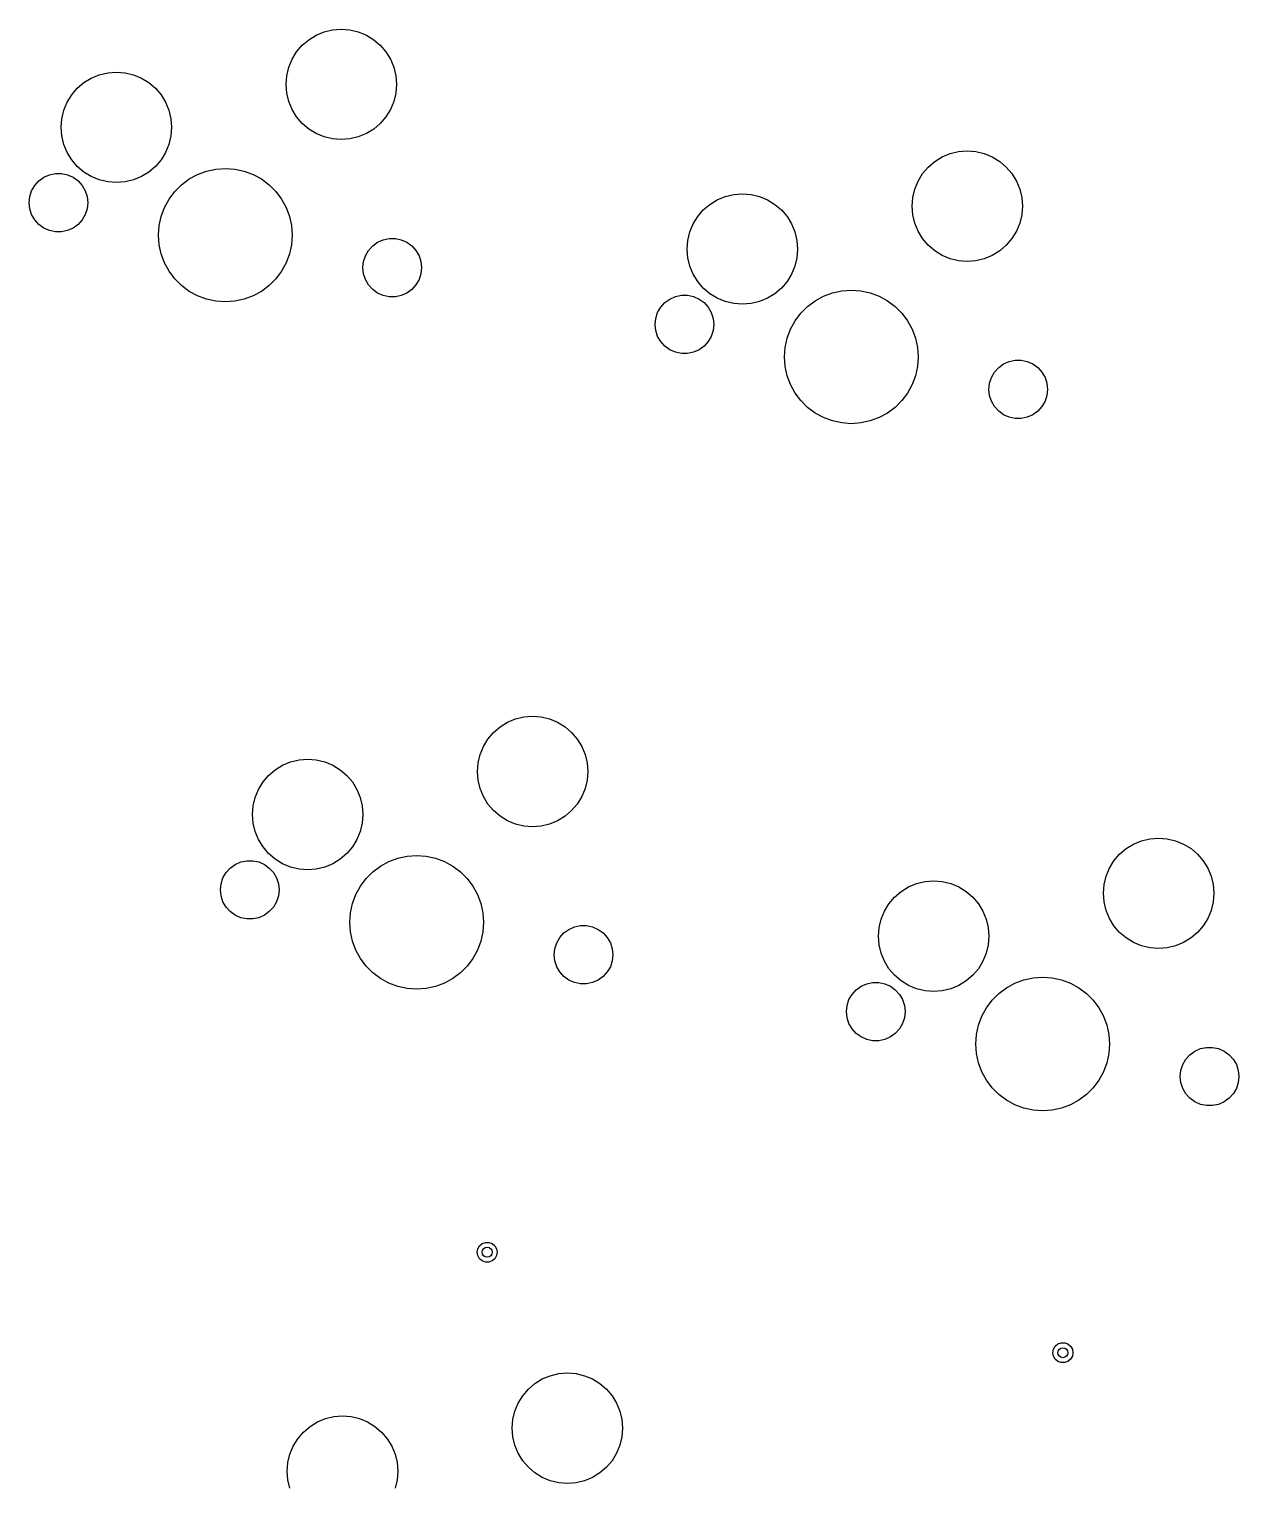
# Model space of a CAD drawing. Extents: x 101 to 518, y -308 to -134.
# Drawn here: x 149.13 to 185.27, y -231.07 to -187.58 of the extents above; entities that cross this region are included whole.
import ezdxf

# ---------------------------------------------------------------- set-up
doc = ezdxf.new("R2010")
doc.units = 0
doc.layers.add('BLACK', color=7, linetype='CONTINUOUS')

msp = doc.modelspace()

# ---------------------------------------------------------------- linework, layer by layer
at = {"layer": 'BLACK', "linetype": 'CONTINUOUS'}
for p, q in [((157.285009, -188.058817), (157.481889, -187.890665)), ((157.481889, -187.890665), (157.702651, -187.755382)), ((157.702651, -187.755382), (157.941857, -187.6563)), ((157.941857, -187.6563), (158.193618, -187.595857)), ((158.193618, -187.595857), (158.451735, -187.575543)), ((158.451735, -187.575543), (158.709852, -187.595857)), ((158.709852, -187.595857), (158.961613, -187.6563)), ((158.961613, -187.6563), (159.200819, -187.755382)), ((159.200819, -187.755382), (159.421581, -187.890665)), ((159.421581, -187.890665), (159.618461, -188.058817)), ((156.981574, -188.476459), (157.116857, -188.255697)), ((157.116857, -188.255697), (157.285009, -188.058817)), ((159.618461, -188.058817), (159.786613, -188.255697)), ((159.786613, -188.255697), (159.921896, -188.476459)), ((156.822049, -188.967426), (156.882492, -188.715665)), ((156.882492, -188.715665), (156.981574, -188.476459)), ((159.921896, -188.476459), (160.020978, -188.715665)), ((160.020978, -188.715665), (160.081421, -188.967426)), ((150.567021, -189.340513), (150.763901, -189.172361)), ((150.763901, -189.172361), (150.984663, -189.037078)), ((150.984663, -189.037078), (151.223869, -188.937996)), ((151.223869, -188.937996), (151.47563, -188.877553)), ((151.47563, -188.877553), (151.733747, -188.857239)), ((151.733747, -188.857239), (151.991864, -188.877553)), ((151.991864, -188.877553), (152.243625, -188.937996)), ((152.243625, -188.937996), (152.482831, -189.037078)), ((152.482831, -189.037078), (152.703593, -189.172361)), ((152.703593, -189.172361), (152.900473, -189.340513)), ((156.801735, -189.225543), (156.822049, -188.967426)), ((160.081421, -188.967426), (160.101735, -189.225543)), ((150.263586, -189.758155), (150.398869, -189.537393)), ((150.398869, -189.537393), (150.567021, -189.340513)), ((152.900473, -189.340513), (153.068625, -189.537393)), ((153.068625, -189.537393), (153.203908, -189.758155)), ((156.822049, -189.48366), (156.801735, -189.225543)), ((156.882492, -189.735421), (156.822049, -189.48366)), ((160.081421, -189.48366), (160.020978, -189.735421)), ((160.101735, -189.225543), (160.081421, -189.48366)), ((150.104061, -190.249122), (150.164504, -189.997361)), ((150.164504, -189.997361), (150.263586, -189.758155)), ((153.203908, -189.758155), (153.30299, -189.997361)), ((153.30299, -189.997361), (153.363433, -190.249122)), ((156.981574, -189.974627), (156.882492, -189.735421)), ((157.116857, -190.195389), (156.981574, -189.974627)), ((159.921896, -189.974627), (159.786613, -190.195389)), ((160.020978, -189.735421), (159.921896, -189.974627)), ((150.083747, -190.507239), (150.104061, -190.249122)), ((150.104061, -190.765356), (150.083747, -190.507239)), ((153.363433, -190.249122), (153.383747, -190.507239)), ((153.383747, -190.507239), (153.363433, -190.765356)), ((157.285009, -190.392269), (157.116857, -190.195389)), ((157.481889, -190.560421), (157.285009, -190.392269)), ((159.618461, -190.392269), (159.421581, -190.560421)), ((159.786613, -190.195389), (159.618461, -190.392269)), ((150.164504, -191.017117), (150.104061, -190.765356)), ((153.363433, -190.765356), (153.30299, -191.017117)), ((157.702651, -190.695704), (157.481889, -190.560421)), ((157.941857, -190.794786), (157.702651, -190.695704)), ((158.193618, -190.855229), (157.941857, -190.794786)), ((158.451735, -190.875543), (158.193618, -190.855229)), ((158.709852, -190.855229), (158.451735, -190.875543)), ((158.961613, -190.794786), (158.709852, -190.855229)), ((159.200819, -190.695704), (158.961613, -190.794786)), ((159.421581, -190.560421), (159.200819, -190.695704)), ((150.263586, -191.256323), (150.164504, -191.017117)), ((150.398869, -191.477085), (150.263586, -191.256323)), ((153.203908, -191.256323), (153.068625, -191.477085)), ((153.30299, -191.017117), (153.203908, -191.256323)), ((176.402648, -191.390294), (176.641854, -191.291212)), ((176.641854, -191.291212), (176.893615, -191.230769)), ((176.893615, -191.230769), (177.151732, -191.210455)), ((177.151732, -191.210455), (177.409849, -191.230769)), ((177.409849, -191.230769), (177.66161, -191.291212)), ((177.66161, -191.291212), (177.900816, -191.390294)), ((150.567021, -191.673965), (150.398869, -191.477085)), ((150.763901, -191.842117), (150.567021, -191.673965)), ((152.900473, -191.673965), (152.703593, -191.842117)), ((153.068625, -191.477085), (152.900473, -191.673965)), ((154.160796, -191.913839), (154.427345, -191.814421)), ((154.427345, -191.814421), (154.70533, -191.753949)), ((154.70533, -191.753949), (154.989092, -191.733654)), ((154.989092, -191.733654), (155.272854, -191.753949)), ((155.272854, -191.753949), (155.550839, -191.814421)), ((155.550839, -191.814421), (155.817388, -191.913839)), ((175.816854, -191.890609), (175.985006, -191.693729)), ((175.985006, -191.693729), (176.181886, -191.525577)), ((176.181886, -191.525577), (176.402648, -191.390294)), ((177.900816, -191.390294), (178.121578, -191.525577)), ((178.121578, -191.525577), (178.318458, -191.693729)), ((178.318458, -191.693729), (178.48661, -191.890609)), ((149.203074, -192.402349), (149.294536, -192.243932)), ((149.294536, -192.243932), (149.416937, -192.107992)), ((149.416937, -192.107992), (149.564926, -192.000472)), ((149.564926, -192.000472), (149.732036, -191.92607)), ((149.732036, -191.92607), (149.910964, -191.888037)), ((149.910964, -191.888037), (150.093888, -191.888037)), ((150.093888, -191.888037), (150.272816, -191.92607)), ((150.272816, -191.92607), (150.439926, -192.000472)), ((150.439926, -192.000472), (150.587915, -192.107992)), ((150.587915, -192.107992), (150.710316, -192.243932)), ((150.710316, -192.243932), (150.801778, -192.402349)), ((150.984663, -191.9774), (150.763901, -191.842117)), ((151.223869, -192.076482), (150.984663, -191.9774)), ((151.47563, -192.136925), (151.223869, -192.076482)), ((151.733747, -192.157239), (151.47563, -192.136925)), ((151.991864, -192.136925), (151.733747, -192.157239)), ((152.243625, -192.076482), (151.991864, -192.136925)), ((152.482831, -191.9774), (152.243625, -192.076482)), ((152.703593, -191.842117), (152.482831, -191.9774)), ((153.482203, -192.421827), (153.683365, -192.220665)), ((153.683365, -192.220665), (153.911108, -192.050179)), ((153.911108, -192.050179), (154.160796, -191.913839)), ((155.817388, -191.913839), (156.067076, -192.050179)), ((156.067076, -192.050179), (156.294819, -192.220665)), ((156.294819, -192.220665), (156.495981, -192.421827)), ((175.582489, -192.350577), (175.681571, -192.111371)), ((175.681571, -192.111371), (175.816854, -191.890609)), ((178.48661, -191.890609), (178.621893, -192.111371)), ((178.621893, -192.111371), (178.720975, -192.350577)), ((149.127426, -192.758244), (149.146547, -192.576321)), ((149.146547, -192.576321), (149.203074, -192.402349)), ((150.801778, -192.402349), (150.858305, -192.576321)), ((150.858305, -192.576321), (150.877426, -192.758244)), ((153.175377, -192.899258), (153.311717, -192.64957)), ((153.311717, -192.64957), (153.482203, -192.421827)), ((156.495981, -192.421827), (156.666467, -192.64957)), ((156.666467, -192.64957), (156.802807, -192.899258)), ((169.463898, -192.807273), (169.68466, -192.67199)), ((169.68466, -192.67199), (169.923866, -192.572908)), ((169.923866, -192.572908), (170.175627, -192.512465)), ((170.175627, -192.512465), (170.433744, -192.492151)), ((170.433744, -192.492151), (170.691861, -192.512465)), ((170.691861, -192.512465), (170.943622, -192.572908)), ((170.943622, -192.572908), (171.182828, -192.67199)), ((171.182828, -192.67199), (171.40359, -192.807273)), ((175.501732, -192.860455), (175.522046, -192.602338)), ((175.522046, -192.602338), (175.582489, -192.350577)), ((178.720975, -192.350577), (178.781418, -192.602338)), ((178.781418, -192.602338), (178.801732, -192.860455)), ((149.146547, -192.940167), (149.127426, -192.758244)), ((149.203074, -193.114139), (149.146547, -192.940167)), ((149.294536, -193.272556), (149.203074, -193.114139)), ((150.801778, -193.114139), (150.710316, -193.272556)), ((150.858305, -192.940167), (150.801778, -193.114139)), ((150.877426, -192.758244), (150.858305, -192.940167)), ((153.075959, -193.165807), (153.175377, -192.899258)), ((156.802807, -192.899258), (156.902225, -193.165807)), ((169.098866, -193.172305), (169.267018, -192.975425)), ((169.267018, -192.975425), (169.463898, -192.807273)), ((171.40359, -192.807273), (171.60047, -192.975425)), ((171.60047, -192.975425), (171.768622, -193.172305)), ((175.522046, -193.118572), (175.501732, -192.860455)), ((175.582489, -193.370333), (175.522046, -193.118572)), ((178.781418, -193.118572), (178.720975, -193.370333)), ((178.801732, -192.860455), (178.781418, -193.118572)), ((149.416937, -193.408496), (149.294536, -193.272556)), ((149.564926, -193.516016), (149.416937, -193.408496)), ((149.732036, -193.590418), (149.564926, -193.516016)), ((150.439926, -193.516016), (150.272816, -193.590418)), ((150.587915, -193.408496), (150.439926, -193.516016)), ((150.710316, -193.272556), (150.587915, -193.408496)), ((152.995192, -193.727554), (153.015487, -193.443792)), ((153.015487, -193.443792), (153.075959, -193.165807)), ((156.902225, -193.165807), (156.962697, -193.443792)), ((156.962697, -193.443792), (156.982992, -193.727554)), ((168.864501, -193.632273), (168.963583, -193.393067)), ((168.963583, -193.393067), (169.098866, -193.172305)), ((171.768622, -193.172305), (171.903905, -193.393067)), ((171.903905, -193.393067), (172.002987, -193.632273)), ((175.681571, -193.609539), (175.582489, -193.370333)), ((178.720975, -193.370333), (178.621893, -193.609539)), ((149.910964, -193.628451), (149.732036, -193.590418)), ((150.093888, -193.628451), (149.910964, -193.628451)), ((150.272816, -193.590418), (150.093888, -193.628451)), ((153.015487, -194.011316), (152.995192, -193.727554)), ((156.982992, -193.727554), (156.962697, -194.011316)), ((159.390269, -194.046612), (159.538258, -193.939092)), ((159.538258, -193.939092), (159.705368, -193.86469)), ((159.705368, -193.86469), (159.884296, -193.826657)), ((159.884296, -193.826657), (160.06722, -193.826657)), ((160.06722, -193.826657), (160.246148, -193.86469)), ((160.246148, -193.86469), (160.413258, -193.939092)), ((160.413258, -193.939092), (160.561247, -194.046612)), ((168.783744, -194.142151), (168.804058, -193.884034)), ((168.804058, -193.884034), (168.864501, -193.632273)), ((172.002987, -193.632273), (172.06343, -193.884034)), ((172.06343, -193.884034), (172.083744, -194.142151)), ((175.816854, -193.830301), (175.681571, -193.609539)), ((175.985006, -194.027181), (175.816854, -193.830301)), ((178.48661, -193.830301), (178.318458, -194.027181)), ((178.621893, -193.609539), (178.48661, -193.830301)), ((153.075959, -194.289301), (153.015487, -194.011316)), ((153.175377, -194.55585), (153.075959, -194.289301)), ((156.902225, -194.289301), (156.802807, -194.55585)), ((156.962697, -194.011316), (156.902225, -194.289301)), ((159.119879, -194.514941), (159.176406, -194.340969)), ((159.176406, -194.340969), (159.267868, -194.182552)), ((159.267868, -194.182552), (159.390269, -194.046612)), ((160.561247, -194.046612), (160.683648, -194.182552)), ((160.683648, -194.182552), (160.77511, -194.340969)), ((160.77511, -194.340969), (160.831637, -194.514941)), ((168.804058, -194.400268), (168.783744, -194.142151)), ((168.864501, -194.652029), (168.804058, -194.400268)), ((172.06343, -194.400268), (172.002987, -194.652029)), ((172.083744, -194.142151), (172.06343, -194.400268)), ((176.181886, -194.195333), (175.985006, -194.027181)), ((176.402648, -194.330616), (176.181886, -194.195333)), ((176.641854, -194.429698), (176.402648, -194.330616)), ((176.893615, -194.490141), (176.641854, -194.429698)), ((177.66161, -194.429698), (177.409849, -194.490141)), ((177.900816, -194.330616), (177.66161, -194.429698)), ((178.121578, -194.195333), (177.900816, -194.330616)), ((178.318458, -194.027181), (178.121578, -194.195333)), ((153.311717, -194.805538), (153.175377, -194.55585)), ((153.482203, -195.033281), (153.311717, -194.805538)), ((156.666467, -194.805538), (156.495981, -195.033281)), ((156.802807, -194.55585), (156.666467, -194.805538)), ((159.100758, -194.696864), (159.119879, -194.514941)), ((159.119879, -194.878787), (159.100758, -194.696864)), ((160.831637, -194.514941), (160.850758, -194.696864)), ((160.850758, -194.696864), (160.831637, -194.878787)), ((168.963583, -194.891235), (168.864501, -194.652029)), ((172.002987, -194.652029), (171.903905, -194.891235)), ((177.151732, -194.510455), (176.893615, -194.490141)), ((177.409849, -194.490141), (177.151732, -194.510455)), ((153.683365, -195.234443), (153.482203, -195.033281)), ((153.911108, -195.404929), (153.683365, -195.234443)), ((156.294819, -195.234443), (156.067076, -195.404929)), ((156.495981, -195.033281), (156.294819, -195.234443)), ((159.176406, -195.052759), (159.119879, -194.878787)), ((159.267868, -195.211176), (159.176406, -195.052759)), ((159.390269, -195.347116), (159.267868, -195.211176)), ((160.683648, -195.211176), (160.561247, -195.347116)), ((160.77511, -195.052759), (160.683648, -195.211176)), ((160.831637, -194.878787), (160.77511, -195.052759)), ((169.098866, -195.111997), (168.963583, -194.891235)), ((169.267018, -195.308877), (169.098866, -195.111997)), ((171.768622, -195.111997), (171.60047, -195.308877)), ((171.903905, -194.891235), (171.768622, -195.111997)), ((154.160796, -195.541269), (153.911108, -195.404929)), ((154.427345, -195.640687), (154.160796, -195.541269)), ((154.70533, -195.701159), (154.427345, -195.640687)), ((154.989092, -195.721454), (154.70533, -195.701159)), ((155.272854, -195.701159), (154.989092, -195.721454)), ((155.550839, -195.640687), (155.272854, -195.701159)), ((155.817388, -195.541269), (155.550839, -195.640687)), ((156.067076, -195.404929), (155.817388, -195.541269)), ((159.538258, -195.454636), (159.390269, -195.347116)), ((159.705368, -195.529038), (159.538258, -195.454636)), ((159.884296, -195.567071), (159.705368, -195.529038)), ((160.06722, -195.567071), (159.884296, -195.567071)), ((160.246148, -195.529038), (160.06722, -195.567071)), ((160.413258, -195.454636), (160.246148, -195.529038)), ((160.561247, -195.347116), (160.413258, -195.454636)), ((168.116934, -195.742904), (168.264923, -195.635384)), ((168.264923, -195.635384), (168.432033, -195.560982)), ((168.432033, -195.560982), (168.610961, -195.522949)), ((168.610961, -195.522949), (168.793885, -195.522949)), ((168.793885, -195.522949), (168.972813, -195.560982)), ((168.972813, -195.560982), (169.139923, -195.635384)), ((169.139923, -195.635384), (169.287912, -195.742904)), ((169.463898, -195.477029), (169.267018, -195.308877)), ((169.68466, -195.612312), (169.463898, -195.477029)), ((169.923866, -195.711394), (169.68466, -195.612312)), ((170.175627, -195.771837), (169.923866, -195.711394)), ((170.943622, -195.711394), (170.691861, -195.771837)), ((171.182828, -195.612312), (170.943622, -195.711394)), ((171.40359, -195.477029), (171.182828, -195.612312)), ((171.60047, -195.308877), (171.40359, -195.477029)), ((172.383362, -195.855577), (172.611105, -195.685091)), ((172.611105, -195.685091), (172.860793, -195.548751)), ((172.860793, -195.548751), (173.127342, -195.449333)), ((173.127342, -195.449333), (173.405327, -195.388861)), ((173.405327, -195.388861), (173.689089, -195.368566)), ((173.689089, -195.368566), (173.972851, -195.388861)), ((173.972851, -195.388861), (174.250836, -195.449333)), ((174.250836, -195.449333), (174.517385, -195.548751)), ((174.517385, -195.548751), (174.767073, -195.685091)), ((174.767073, -195.685091), (174.994816, -195.855577)), ((167.846544, -196.211233), (167.903071, -196.037261)), ((167.903071, -196.037261), (167.994533, -195.878844)), ((167.994533, -195.878844), (168.116934, -195.742904)), ((169.287912, -195.742904), (169.410313, -195.878844)), ((169.410313, -195.878844), (169.501775, -196.037261)), ((169.501775, -196.037261), (169.558302, -196.211233)), ((170.433744, -195.792151), (170.175627, -195.771837)), ((170.691861, -195.771837), (170.433744, -195.792151)), ((172.011714, -196.284482), (172.1822, -196.056739)), ((172.1822, -196.056739), (172.383362, -195.855577)), ((174.994816, -195.855577), (175.195978, -196.056739)), ((175.195978, -196.056739), (175.366464, -196.284482)), ((167.827423, -196.393156), (167.846544, -196.211233)), ((167.846544, -196.575079), (167.827423, -196.393156)), ((167.903071, -196.749051), (167.846544, -196.575079)), ((169.558302, -196.575079), (169.501775, -196.749051)), ((169.558302, -196.211233), (169.577423, -196.393156)), ((169.577423, -196.393156), (169.558302, -196.575079)), ((171.775956, -196.800719), (171.875374, -196.53417)), ((171.875374, -196.53417), (172.011714, -196.284482)), ((175.366464, -196.284482), (175.502804, -196.53417)), ((175.502804, -196.53417), (175.602222, -196.800719)), ((167.994533, -196.907468), (167.903071, -196.749051)), ((168.116934, -197.043408), (167.994533, -196.907468)), ((169.410313, -196.907468), (169.287912, -197.043408)), ((169.501775, -196.749051), (169.410313, -196.907468)), ((171.715484, -197.078704), (171.775956, -196.800719)), ((175.602222, -196.800719), (175.662694, -197.078704)), ((168.264923, -197.150928), (168.116934, -197.043408)), ((168.432033, -197.22533), (168.264923, -197.150928)), ((168.610961, -197.263363), (168.432033, -197.22533)), ((168.793885, -197.263363), (168.610961, -197.263363)), ((168.972813, -197.22533), (168.793885, -197.263363)), ((169.139923, -197.150928), (168.972813, -197.22533)), ((169.287912, -197.043408), (169.139923, -197.150928)), ((171.695189, -197.362466), (171.715484, -197.078704)), ((171.715484, -197.646228), (171.695189, -197.362466)), ((175.662694, -197.078704), (175.682989, -197.362466)), ((175.682989, -197.362466), (175.662694, -197.646228)), ((178.405365, -197.499602), (178.584293, -197.461569)), ((178.584293, -197.461569), (178.767217, -197.461569)), ((178.767217, -197.461569), (178.946145, -197.499602)), ((171.775956, -197.924213), (171.715484, -197.646228)), ((175.662694, -197.646228), (175.602222, -197.924213)), ((177.876403, -197.975881), (177.967865, -197.817464)), ((177.967865, -197.817464), (178.090266, -197.681524)), ((178.090266, -197.681524), (178.238255, -197.574004)), ((178.238255, -197.574004), (178.405365, -197.499602)), ((178.946145, -197.499602), (179.113255, -197.574004)), ((179.113255, -197.574004), (179.261244, -197.681524)), ((179.261244, -197.681524), (179.383645, -197.817464)), ((179.383645, -197.817464), (179.475107, -197.975881)), ((171.875374, -198.190762), (171.775956, -197.924213)), ((172.011714, -198.44045), (171.875374, -198.190762)), ((175.502804, -198.190762), (175.366464, -198.44045)), ((175.602222, -197.924213), (175.502804, -198.190762)), ((177.800755, -198.331776), (177.819876, -198.149853)), ((177.819876, -198.513699), (177.800755, -198.331776)), ((177.819876, -198.149853), (177.876403, -197.975881)), ((179.475107, -197.975881), (179.531634, -198.149853)), ((179.531634, -198.149853), (179.550755, -198.331776)), ((179.550755, -198.331776), (179.531634, -198.513699)), ((172.1822, -198.668193), (172.011714, -198.44045)), ((172.383362, -198.869355), (172.1822, -198.668193)), ((175.195978, -198.668193), (174.994816, -198.869355)), ((175.366464, -198.44045), (175.195978, -198.668193)), ((177.876403, -198.687671), (177.819876, -198.513699)), ((177.967865, -198.846088), (177.876403, -198.687671)), ((179.475107, -198.687671), (179.383645, -198.846088)), ((179.531634, -198.513699), (179.475107, -198.687671)), ((172.611105, -199.039841), (172.383362, -198.869355)), ((172.860793, -199.176181), (172.611105, -199.039841)), ((173.127342, -199.275599), (172.860793, -199.176181)), ((174.517385, -199.176181), (174.250836, -199.275599)), ((174.767073, -199.039841), (174.517385, -199.176181)), ((174.994816, -198.869355), (174.767073, -199.039841)), ((178.090266, -198.982028), (177.967865, -198.846088)), ((178.238255, -199.089548), (178.090266, -198.982028)), ((178.405365, -199.16395), (178.238255, -199.089548)), ((178.584293, -199.201983), (178.405365, -199.16395)), ((178.767217, -199.201983), (178.584293, -199.201983)), ((178.946145, -199.16395), (178.767217, -199.201983)), ((179.113255, -199.089548), (178.946145, -199.16395)), ((179.261244, -198.982028), (179.113255, -199.089548)), ((179.383645, -198.846088), (179.261244, -198.982028)), ((173.405327, -199.336071), (173.127342, -199.275599)), ((173.689089, -199.356366), (173.405327, -199.336071)), ((173.972851, -199.336071), (173.689089, -199.356366)), ((174.250836, -199.275599), (173.972851, -199.336071)), ((163.196976, -208.408119), (163.417738, -208.272836)), ((163.417738, -208.272836), (163.656944, -208.173754)), ((163.656944, -208.173754), (163.908705, -208.113311)), ((163.908705, -208.113311), (164.166822, -208.092997)), ((164.166822, -208.092997), (164.424939, -208.113311)), ((164.424939, -208.113311), (164.6767, -208.173754)), ((164.6767, -208.173754), (164.915906, -208.272836)), ((164.915906, -208.272836), (165.136668, -208.408119)), ((162.696661, -208.993913), (162.831944, -208.773151)), ((162.831944, -208.773151), (163.000096, -208.576271)), ((163.000096, -208.576271), (163.196976, -208.408119)), ((165.136668, -208.408119), (165.333548, -208.576271)), ((165.333548, -208.576271), (165.5017, -208.773151)), ((165.5017, -208.773151), (165.636983, -208.993913)), ((162.597579, -209.233119), (162.696661, -208.993913)), ((165.636983, -208.993913), (165.736065, -209.233119)), ((156.478988, -209.689815), (156.69975, -209.554532)), ((156.69975, -209.554532), (156.938956, -209.45545)), ((156.938956, -209.45545), (157.190717, -209.395007)), ((157.190717, -209.395007), (157.448834, -209.374693)), ((157.448834, -209.374693), (157.706951, -209.395007)), ((157.706951, -209.395007), (157.958712, -209.45545)), ((157.958712, -209.45545), (158.197918, -209.554532)), ((158.197918, -209.554532), (158.41868, -209.689815)), ((162.516822, -209.742997), (162.537136, -209.48488)), ((162.537136, -209.48488), (162.597579, -209.233119)), ((165.736065, -209.233119), (165.796508, -209.48488)), ((165.796508, -209.48488), (165.816822, -209.742997)), ((155.978673, -210.275609), (156.113956, -210.054847)), ((156.113956, -210.054847), (156.282108, -209.857967)), ((156.282108, -209.857967), (156.478988, -209.689815)), ((158.41868, -209.689815), (158.61556, -209.857967)), ((158.61556, -209.857967), (158.783712, -210.054847)), ((158.783712, -210.054847), (158.918995, -210.275609)), ((162.537136, -210.001114), (162.516822, -209.742997)), ((162.597579, -210.252875), (162.537136, -210.001114)), ((165.796508, -210.001114), (165.736065, -210.252875)), ((165.816822, -209.742997), (165.796508, -210.001114)), ((155.819148, -210.766576), (155.879591, -210.514815)), ((155.879591, -210.514815), (155.978673, -210.275609)), ((158.918995, -210.275609), (159.018077, -210.514815)), ((159.018077, -210.514815), (159.07852, -210.766576)), ((162.696661, -210.492081), (162.597579, -210.252875)), ((162.831944, -210.712843), (162.696661, -210.492081)), ((165.636983, -210.492081), (165.5017, -210.712843)), ((165.736065, -210.252875), (165.636983, -210.492081)), ((155.798834, -211.024693), (155.819148, -210.766576)), ((159.07852, -210.766576), (159.098834, -211.024693)), ((163.000096, -210.909723), (162.831944, -210.712843)), ((163.196976, -211.077875), (163.000096, -210.909723)), ((165.333548, -210.909723), (165.136668, -211.077875)), ((165.5017, -210.712843), (165.333548, -210.909723)), ((155.819148, -211.28281), (155.798834, -211.024693)), ((155.879591, -211.534571), (155.819148, -211.28281)), ((159.07852, -211.28281), (159.018077, -211.534571)), ((159.098834, -211.024693), (159.07852, -211.28281)), ((163.417738, -211.213158), (163.196976, -211.077875)), ((163.656944, -211.31224), (163.417738, -211.213158)), ((163.908705, -211.372683), (163.656944, -211.31224)), ((164.166822, -211.392997), (163.908705, -211.372683)), ((164.424939, -211.372683), (164.166822, -211.392997)), ((164.6767, -211.31224), (164.424939, -211.372683)), ((164.915906, -211.213158), (164.6767, -211.31224)), ((165.136668, -211.077875), (164.915906, -211.213158)), ((155.978673, -211.773777), (155.879591, -211.534571)), ((156.113956, -211.994539), (155.978673, -211.773777)), ((158.918995, -211.773777), (158.783712, -211.994539)), ((159.018077, -211.534571), (158.918995, -211.773777)), ((182.117736, -211.907747), (182.356942, -211.808665)), ((182.356942, -211.808665), (182.608703, -211.748222)), ((182.608703, -211.748222), (182.86682, -211.727908)), ((182.86682, -211.727908), (183.124937, -211.748222)), ((183.124937, -211.748222), (183.376698, -211.808665)), ((183.376698, -211.808665), (183.615904, -211.907747)), ((156.282108, -212.191419), (156.113956, -211.994539)), ((156.478988, -212.359571), (156.282108, -212.191419)), ((158.61556, -212.191419), (158.41868, -212.359571)), ((158.783712, -211.994539), (158.61556, -212.191419)), ((160.420417, -212.271403), (160.704179, -212.251108)), ((160.704179, -212.251108), (160.987941, -212.271403)), ((181.531942, -212.408062), (181.700094, -212.211182)), ((181.700094, -212.211182), (181.896974, -212.04303)), ((181.896974, -212.04303), (182.117736, -211.907747)), ((183.615904, -211.907747), (183.836666, -212.04303)), ((183.836666, -212.04303), (184.033546, -212.211182)), ((184.033546, -212.211182), (184.201698, -212.408062)), ((155.009623, -212.761386), (155.132024, -212.625446)), ((155.132024, -212.625446), (155.280013, -212.517926)), ((155.280013, -212.517926), (155.447123, -212.443524)), ((155.447123, -212.443524), (155.626051, -212.405491)), ((155.626051, -212.405491), (155.808975, -212.405491)), ((155.808975, -212.405491), (155.987903, -212.443524)), ((155.987903, -212.443524), (156.155013, -212.517926)), ((156.155013, -212.517926), (156.303002, -212.625446)), ((156.303002, -212.625446), (156.425403, -212.761386)), ((156.69975, -212.494854), (156.478988, -212.359571)), ((156.938956, -212.593936), (156.69975, -212.494854)), ((157.190717, -212.654379), (156.938956, -212.593936)), ((157.448834, -212.674693), (157.190717, -212.654379)), ((157.706951, -212.654379), (157.448834, -212.674693)), ((157.958712, -212.593936), (157.706951, -212.654379)), ((158.197918, -212.494854), (157.958712, -212.593936)), ((158.41868, -212.359571), (158.197918, -212.494854)), ((159.398452, -212.738119), (159.626195, -212.567633)), ((159.626195, -212.567633), (159.875883, -212.431293)), ((159.875883, -212.431293), (160.142432, -212.331875)), ((160.142432, -212.331875), (160.420417, -212.271403)), ((160.987941, -212.271403), (161.265926, -212.331875)), ((161.265926, -212.331875), (161.532475, -212.431293)), ((161.532475, -212.431293), (161.782163, -212.567633)), ((161.782163, -212.567633), (162.009906, -212.738119)), ((181.297577, -212.86803), (181.396659, -212.628824)), ((181.396659, -212.628824), (181.531942, -212.408062)), ((184.201698, -212.408062), (184.336981, -212.628824)), ((184.336981, -212.628824), (184.436063, -212.86803)), ((154.842513, -213.275698), (154.861634, -213.093775)), ((154.861634, -213.093775), (154.918161, -212.919803)), ((154.918161, -212.919803), (155.009623, -212.761386)), ((156.425403, -212.761386), (156.516865, -212.919803)), ((156.516865, -212.919803), (156.573392, -213.093775)), ((156.573392, -213.093775), (156.592513, -213.275698)), ((159.026804, -213.167024), (159.19729, -212.939281)), ((159.19729, -212.939281), (159.398452, -212.738119)), ((162.009906, -212.738119), (162.211068, -212.939281)), ((162.211068, -212.939281), (162.381554, -213.167024)), ((175.399748, -213.189443), (175.638954, -213.090361)), ((175.638954, -213.090361), (175.890715, -213.029918)), ((175.890715, -213.029918), (176.148832, -213.009604)), ((176.148832, -213.009604), (176.406949, -213.029918)), ((176.406949, -213.029918), (176.65871, -213.090361)), ((176.65871, -213.090361), (176.897916, -213.189443)), ((181.21682, -213.377908), (181.237134, -213.119791)), ((181.237134, -213.119791), (181.297577, -212.86803)), ((184.436063, -212.86803), (184.496506, -213.119791)), ((184.496506, -213.119791), (184.51682, -213.377908)), ((154.861634, -213.457621), (154.842513, -213.275698)), ((154.918161, -213.631593), (154.861634, -213.457621)), ((156.573392, -213.457621), (156.516865, -213.631593)), ((156.592513, -213.275698), (156.573392, -213.457621)), ((158.791046, -213.683261), (158.890464, -213.416712)), ((158.890464, -213.416712), (159.026804, -213.167024)), ((162.381554, -213.167024), (162.517894, -213.416712)), ((162.517894, -213.416712), (162.617312, -213.683261)), ((174.813954, -213.689758), (174.982106, -213.492878)), ((174.982106, -213.492878), (175.178986, -213.324726)), ((175.178986, -213.324726), (175.399748, -213.189443)), ((176.897916, -213.189443), (177.118678, -213.324726)), ((177.118678, -213.324726), (177.315558, -213.492878)), ((177.315558, -213.492878), (177.48371, -213.689758)), ((181.237134, -213.636025), (181.21682, -213.377908)), ((184.51682, -213.377908), (184.496506, -213.636025)), ((155.009623, -213.79001), (154.918161, -213.631593)), ((155.132024, -213.92595), (155.009623, -213.79001)), ((155.280013, -214.03347), (155.132024, -213.92595)), ((156.303002, -213.92595), (156.155013, -214.03347)), ((156.425403, -213.79001), (156.303002, -213.92595)), ((156.516865, -213.631593), (156.425403, -213.79001)), ((158.710279, -214.245008), (158.730574, -213.961246)), ((158.730574, -213.961246), (158.791046, -213.683261)), ((162.617312, -213.683261), (162.677784, -213.961246)), ((162.677784, -213.961246), (162.698079, -214.245008)), ((174.579589, -214.149726), (174.678671, -213.91052)), ((174.678671, -213.91052), (174.813954, -213.689758)), ((177.48371, -213.689758), (177.618993, -213.91052)), ((177.618993, -213.91052), (177.718075, -214.149726)), ((181.297577, -213.887786), (181.237134, -213.636025)), ((181.396659, -214.126992), (181.297577, -213.887786)), ((184.436063, -213.887786), (184.336981, -214.126992)), ((184.496506, -213.636025), (184.436063, -213.887786)), ((155.447123, -214.107872), (155.280013, -214.03347)), ((155.626051, -214.145905), (155.447123, -214.107872)), ((155.808975, -214.145905), (155.626051, -214.145905)), ((155.987903, -214.107872), (155.808975, -214.145905)), ((156.155013, -214.03347), (155.987903, -214.107872)), ((158.730574, -214.52877), (158.710279, -214.245008)), ((162.698079, -214.245008), (162.677784, -214.52877)), ((165.253345, -214.456546), (165.420455, -214.382144)), ((165.420455, -214.382144), (165.599383, -214.344111)), ((165.599383, -214.344111), (165.782307, -214.344111)), ((165.782307, -214.344111), (165.961235, -214.382144)), ((165.961235, -214.382144), (166.128345, -214.456546)), ((174.498832, -214.659604), (174.519146, -214.401487)), ((174.519146, -214.401487), (174.579589, -214.149726)), ((177.718075, -214.149726), (177.778518, -214.401487)), ((177.778518, -214.401487), (177.798832, -214.659604)), ((181.531942, -214.347754), (181.396659, -214.126992)), ((181.700094, -214.544634), (181.531942, -214.347754)), ((184.201698, -214.347754), (184.033546, -214.544634)), ((184.336981, -214.126992), (184.201698, -214.347754)), ((158.791046, -214.806755), (158.730574, -214.52877)), ((158.890464, -215.073304), (158.791046, -214.806755)), ((162.617312, -214.806755), (162.517894, -215.073304)), ((162.677784, -214.52877), (162.617312, -214.806755)), ((164.834966, -215.032395), (164.891493, -214.858423)), ((164.891493, -214.858423), (164.982955, -214.700006)), ((164.982955, -214.700006), (165.105356, -214.564066)), ((165.105356, -214.564066), (165.253345, -214.456546)), ((166.128345, -214.456546), (166.276334, -214.564066)), ((166.276334, -214.564066), (166.398735, -214.700006)), ((166.398735, -214.700006), (166.490197, -214.858423)), ((166.490197, -214.858423), (166.546724, -215.032395)), ((174.519146, -214.917721), (174.498832, -214.659604)), ((177.798832, -214.659604), (177.778518, -214.917721)), ((181.896974, -214.712786), (181.700094, -214.544634)), ((182.117736, -214.848069), (181.896974, -214.712786)), ((182.356942, -214.947151), (182.117736, -214.848069)), ((183.615904, -214.848069), (183.376698, -214.947151)), ((183.836666, -214.712786), (183.615904, -214.848069)), ((184.033546, -214.544634), (183.836666, -214.712786)), ((159.026804, -215.322992), (158.890464, -215.073304)), ((162.517894, -215.073304), (162.381554, -215.322992)), ((164.815845, -215.214318), (164.834966, -215.032395)), ((164.834966, -215.396241), (164.815845, -215.214318)), ((166.546724, -215.032395), (166.565845, -215.214318)), ((166.565845, -215.214318), (166.546724, -215.396241)), ((174.579589, -215.169482), (174.519146, -214.917721)), ((174.678671, -215.408688), (174.579589, -215.169482)), ((177.718075, -215.169482), (177.618993, -215.408688)), ((177.778518, -214.917721), (177.718075, -215.169482)), ((182.608703, -215.007594), (182.356942, -214.947151)), ((182.86682, -215.027908), (182.608703, -215.007594)), ((183.124937, -215.007594), (182.86682, -215.027908)), ((183.376698, -214.947151), (183.124937, -215.007594)), ((159.19729, -215.550735), (159.026804, -215.322992)), ((159.398452, -215.751897), (159.19729, -215.550735)), ((162.211068, -215.550735), (162.009906, -215.751897)), ((162.381554, -215.322992), (162.211068, -215.550735)), ((164.891493, -215.570213), (164.834966, -215.396241)), ((164.982955, -215.72863), (164.891493, -215.570213)), ((165.105356, -215.86457), (164.982955, -215.72863)), ((166.398735, -215.72863), (166.276334, -215.86457)), ((166.490197, -215.570213), (166.398735, -215.72863)), ((166.546724, -215.396241), (166.490197, -215.570213)), ((174.813954, -215.62945), (174.678671, -215.408688)), ((174.982106, -215.82633), (174.813954, -215.62945)), ((177.48371, -215.62945), (177.315558, -215.82633)), ((177.618993, -215.408688), (177.48371, -215.62945)), ((159.626195, -215.922383), (159.398452, -215.751897)), ((159.875883, -216.058723), (159.626195, -215.922383)), ((160.142432, -216.158141), (159.875883, -216.058723)), ((160.420417, -216.218613), (160.142432, -216.158141)), ((161.265926, -216.158141), (160.987941, -216.218613)), ((161.532475, -216.058723), (161.265926, -216.158141)), ((161.782163, -215.922383), (161.532475, -216.058723)), ((162.009906, -215.751897), (161.782163, -215.922383)), ((165.253345, -215.97209), (165.105356, -215.86457)), ((165.420455, -216.046492), (165.253345, -215.97209)), ((165.599383, -216.084525), (165.420455, -216.046492)), ((165.782307, -216.084525), (165.599383, -216.084525)), ((165.961235, -216.046492), (165.782307, -216.084525)), ((166.128345, -215.97209), (165.961235, -216.046492)), ((166.276334, -215.86457), (166.128345, -215.97209)), ((173.832022, -216.260357), (173.980011, -216.152837)), ((173.980011, -216.152837), (174.147121, -216.078435)), ((174.147121, -216.078435), (174.326049, -216.040402)), ((174.326049, -216.040402), (174.508973, -216.040402)), ((174.508973, -216.040402), (174.687901, -216.078435)), ((174.687901, -216.078435), (174.855011, -216.152837)), ((174.855011, -216.152837), (175.003, -216.260357)), ((175.178986, -215.994482), (174.982106, -215.82633)), ((175.399748, -216.129765), (175.178986, -215.994482)), ((175.638954, -216.228847), (175.399748, -216.129765)), ((176.897916, -216.129765), (176.65871, -216.228847)), ((177.118678, -215.994482), (176.897916, -216.129765)), ((177.315558, -215.82633), (177.118678, -215.994482)), ((178.326193, -216.202544), (178.575881, -216.066204)), ((178.575881, -216.066204), (178.84243, -215.966786)), ((178.84243, -215.966786), (179.120415, -215.906314)), ((179.120415, -215.906314), (179.404177, -215.886019)), ((179.404177, -215.886019), (179.687939, -215.906314)), ((179.687939, -215.906314), (179.965924, -215.966786)), ((179.965924, -215.966786), (180.232473, -216.066204)), ((180.232473, -216.066204), (180.482161, -216.202544)), ((160.704179, -216.238908), (160.420417, -216.218613)), ((160.987941, -216.218613), (160.704179, -216.238908)), ((173.561632, -216.728686), (173.618159, -216.554714)), ((173.618159, -216.554714), (173.709621, -216.396297)), ((173.709621, -216.396297), (173.832022, -216.260357)), ((175.003, -216.260357), (175.125401, -216.396297)), ((175.125401, -216.396297), (175.216863, -216.554714)), ((175.216863, -216.554714), (175.27339, -216.728686)), ((175.890715, -216.28929), (175.638954, -216.228847)), ((176.148832, -216.309604), (175.890715, -216.28929)), ((176.406949, -216.28929), (176.148832, -216.309604)), ((176.65871, -216.228847), (176.406949, -216.28929)), ((177.726802, -216.801935), (177.897288, -216.574192)), ((177.897288, -216.574192), (178.09845, -216.37303)), ((178.09845, -216.37303), (178.326193, -216.202544)), ((180.482161, -216.202544), (180.709904, -216.37303)), ((180.709904, -216.37303), (180.911066, -216.574192)), ((180.911066, -216.574192), (181.081552, -216.801935)), ((173.542511, -216.910609), (173.561632, -216.728686)), ((173.561632, -217.092532), (173.542511, -216.910609)), ((175.27339, -216.728686), (175.292511, -216.910609)), ((175.292511, -216.910609), (175.27339, -217.092532)), ((177.590462, -217.051623), (177.726802, -216.801935)), ((181.081552, -216.801935), (181.217892, -217.051623)), ((173.618159, -217.266504), (173.561632, -217.092532)), ((173.709621, -217.424921), (173.618159, -217.266504)), ((173.832022, -217.560861), (173.709621, -217.424921)), ((175.125401, -217.424921), (175.003, -217.560861)), ((175.216863, -217.266504), (175.125401, -217.424921)), ((175.27339, -217.092532), (175.216863, -217.266504)), ((177.430572, -217.596157), (177.491044, -217.318172)), ((177.491044, -217.318172), (177.590462, -217.051623)), ((181.217892, -217.051623), (181.31731, -217.318172)), ((181.31731, -217.318172), (181.377782, -217.596157)), ((173.980011, -217.668381), (173.832022, -217.560861)), ((174.147121, -217.742783), (173.980011, -217.668381)), ((174.326049, -217.780816), (174.147121, -217.742783)), ((174.508973, -217.780816), (174.326049, -217.780816)), ((174.687901, -217.742783), (174.508973, -217.780816)), ((174.855011, -217.668381), (174.687901, -217.742783)), ((175.003, -217.560861), (174.855011, -217.668381)), ((177.410277, -217.879919), (177.430572, -217.596157)), ((177.430572, -218.163681), (177.410277, -217.879919)), ((181.377782, -217.596157), (181.398077, -217.879919)), ((181.398077, -217.879919), (181.377782, -218.163681)), ((177.491044, -218.441666), (177.430572, -218.163681)), ((181.377782, -218.163681), (181.31731, -218.441666)), ((183.591491, -218.493334), (183.682953, -218.334917)), ((183.682953, -218.334917), (183.805354, -218.198977)), ((183.805354, -218.198977), (183.953343, -218.091457)), ((183.953343, -218.091457), (184.120453, -218.017055)), ((184.120453, -218.017055), (184.299381, -217.979022)), ((184.299381, -217.979022), (184.482305, -217.979022)), ((184.482305, -217.979022), (184.661233, -218.017055)), ((184.661233, -218.017055), (184.828343, -218.091457)), ((184.828343, -218.091457), (184.976332, -218.198977)), ((184.976332, -218.198977), (185.098733, -218.334917)), ((185.098733, -218.334917), (185.190195, -218.493334)), ((177.590462, -218.708215), (177.491044, -218.441666)), ((177.726802, -218.957903), (177.590462, -218.708215)), ((181.217892, -218.708215), (181.081552, -218.957903)), ((181.31731, -218.441666), (181.217892, -218.708215)), ((183.515843, -218.849229), (183.534964, -218.667306)), ((183.534964, -218.667306), (183.591491, -218.493334)), ((185.190195, -218.493334), (185.246722, -218.667306)), ((185.246722, -218.667306), (185.265843, -218.849229)), ((177.897288, -219.185646), (177.726802, -218.957903)), ((178.09845, -219.386808), (177.897288, -219.185646)), ((180.911066, -219.185646), (180.709904, -219.386808)), ((181.081552, -218.957903), (180.911066, -219.185646)), ((183.534964, -219.031152), (183.515843, -218.849229)), ((183.591491, -219.205124), (183.534964, -219.031152)), ((183.682953, -219.363541), (183.591491, -219.205124)), ((185.190195, -219.205124), (185.098733, -219.363541)), ((185.246722, -219.031152), (185.190195, -219.205124)), ((185.265843, -218.849229), (185.246722, -219.031152)), ((178.326193, -219.557294), (178.09845, -219.386808)), ((178.575881, -219.693634), (178.326193, -219.557294)), ((180.482161, -219.557294), (180.232473, -219.693634)), ((180.709904, -219.386808), (180.482161, -219.557294)), ((183.805354, -219.499481), (183.682953, -219.363541)), ((183.953343, -219.607001), (183.805354, -219.499481)), ((184.120453, -219.681403), (183.953343, -219.607001)), ((184.828343, -219.607001), (184.661233, -219.681403)), ((184.976332, -219.499481), (184.828343, -219.607001)), ((185.098733, -219.363541), (184.976332, -219.499481)), ((178.84243, -219.793052), (178.575881, -219.693634)), ((179.120415, -219.853524), (178.84243, -219.793052)), ((179.404177, -219.873819), (179.120415, -219.853524)), ((179.687939, -219.853524), (179.404177, -219.873819)), ((179.965924, -219.793052), (179.687939, -219.853524)), ((180.232473, -219.693634), (179.965924, -219.793052)), ((184.299381, -219.719436), (184.120453, -219.681403)), ((184.482305, -219.719436), (184.299381, -219.719436)), ((184.661233, -219.681403), (184.482305, -219.719436)), ((162.50974, -224.096311), (162.527832, -223.993705)), ((162.527832, -223.993705), (162.579927, -223.903475)), ((162.579927, -223.903475), (162.65974, -223.836503)), ((162.65974, -223.836503), (162.757646, -223.800869)), ((162.757646, -223.800869), (162.861834, -223.800869)), ((162.861834, -223.800869), (162.95974, -223.836503)), ((162.95974, -223.836503), (163.039553, -223.903475)), ((163.039553, -223.903475), (163.091648, -223.993705)), ((163.091648, -223.993705), (163.10974, -224.096311)), ((162.527832, -224.198917), (162.50974, -224.096311)), ((162.579927, -224.289147), (162.527832, -224.198917)), ((162.65974, -224.356119), (162.579927, -224.289147)), ((162.757646, -224.391753), (162.65974, -224.356119)), ((162.861834, -224.391753), (162.757646, -224.391753)), ((162.95974, -224.356119), (162.861834, -224.391753)), ((163.039553, -224.289147), (162.95974, -224.356119)), ((163.091648, -224.198917), (163.039553, -224.289147)), ((163.10974, -224.096311), (163.091648, -224.198917)), ((179.70974, -227.096311), (179.727832, -226.993705)), ((179.727832, -226.993705), (179.779927, -226.903475)), ((179.779927, -226.903475), (179.85974, -226.836503)), ((179.85974, -226.836503), (179.957646, -226.800869)), ((179.957646, -226.800869), (180.061834, -226.800869)), ((180.061834, -226.800869), (180.15974, -226.836503)), ((180.15974, -226.836503), (180.239553, -226.903475)), ((180.239553, -226.903475), (180.291648, -226.993705)), ((180.291648, -226.993705), (180.30974, -227.096311)), ((179.727832, -227.198917), (179.70974, -227.096311)), ((179.779927, -227.289147), (179.727832, -227.198917)), ((179.85974, -227.356119), (179.779927, -227.289147)), ((179.957646, -227.391753), (179.85974, -227.356119)), ((180.061834, -227.391753), (179.957646, -227.391753)), ((180.15974, -227.356119), (180.061834, -227.391753)), ((180.239553, -227.289147), (180.15974, -227.356119)), ((180.291648, -227.198917), (180.239553, -227.289147)), ((180.30974, -227.096311), (180.291648, -227.198917)), ((164.237064, -228.016845), (164.457826, -227.881562)), ((164.457826, -227.881562), (164.697032, -227.78248)), ((164.697032, -227.78248), (164.948793, -227.722037)), ((164.948793, -227.722037), (165.20691, -227.701723)), ((165.20691, -227.701723), (165.465027, -227.722037)), ((165.465027, -227.722037), (165.716788, -227.78248)), ((165.716788, -227.78248), (165.955994, -227.881562)), ((165.955994, -227.881562), (166.176756, -228.016845)), ((163.872032, -228.381877), (164.040184, -228.184997)), ((164.040184, -228.184997), (164.237064, -228.016845)), ((166.176756, -228.016845), (166.373636, -228.184997)), ((166.373636, -228.184997), (166.541788, -228.381877)), ((163.637667, -228.841845), (163.736749, -228.602639)), ((163.736749, -228.602639), (163.872032, -228.381877)), ((166.541788, -228.381877), (166.677071, -228.602639)), ((166.677071, -228.602639), (166.776153, -228.841845)), ((157.519076, -229.298541), (157.739838, -229.163258)), ((157.739838, -229.163258), (157.979044, -229.064176)), ((157.979044, -229.064176), (158.230805, -229.003733)), ((158.230805, -229.003733), (158.488922, -228.983419)), ((158.488922, -228.983419), (158.747039, -229.003733)), ((158.747039, -229.003733), (158.9988, -229.064176)), ((158.9988, -229.064176), (159.238006, -229.163258)), ((159.238006, -229.163258), (159.458768, -229.298541)), ((163.55691, -229.351723), (163.577224, -229.093606)), ((163.577224, -229.093606), (163.637667, -228.841845)), ((166.776153, -228.841845), (166.836596, -229.093606)), ((166.836596, -229.093606), (166.85691, -229.351723)), ((157.018761, -229.884335), (157.154044, -229.663573)), ((157.154044, -229.663573), (157.322196, -229.466693)), ((157.322196, -229.466693), (157.519076, -229.298541)), ((159.458768, -229.298541), (159.655648, -229.466693)), ((159.655648, -229.466693), (159.8238, -229.663573)), ((159.8238, -229.663573), (159.959083, -229.884335)), ((163.577224, -229.60984), (163.55691, -229.351723)), ((163.637667, -229.861601), (163.577224, -229.60984)), ((166.836596, -229.60984), (166.776153, -229.861601)), ((166.85691, -229.351723), (166.836596, -229.60984)), ((156.919679, -230.123541), (157.018761, -229.884335)), ((159.959083, -229.884335), (160.058165, -230.123541)), ((163.736749, -230.100807), (163.637667, -229.861601)), ((166.776153, -229.861601), (166.677071, -230.100807)), ((156.838922, -230.633419), (156.859236, -230.375302)), ((156.859236, -230.375302), (156.919679, -230.123541)), ((160.058165, -230.123541), (160.118608, -230.375302)), ((160.118608, -230.375302), (160.138922, -230.633419)), ((163.872032, -230.321569), (163.736749, -230.100807)), ((164.040184, -230.518449), (163.872032, -230.321569)), ((164.237064, -230.686601), (164.040184, -230.518449)), ((166.373636, -230.518449), (166.176756, -230.686601)), ((166.541788, -230.321569), (166.373636, -230.518449)), ((166.677071, -230.100807), (166.541788, -230.321569)), ((156.859236, -230.891536), (156.838922, -230.633419)), ((156.919679, -231.143297), (156.859236, -230.891536)), ((160.118608, -230.891536), (160.058165, -231.143297)), ((160.138922, -230.633419), (160.118608, -230.891536)), ((164.457826, -230.821884), (164.237064, -230.686601)), ((164.697032, -230.920966), (164.457826, -230.821884)), ((164.948793, -230.981409), (164.697032, -230.920966)), ((165.716788, -230.920966), (165.465027, -230.981409)), ((165.955994, -230.821884), (165.716788, -230.920966)), ((166.176756, -230.686601), (165.955994, -230.821884)), ((165.20691, -231.001723), (164.948793, -230.981409)), ((165.465027, -230.981409), (165.20691, -231.001723))]:
    msp.add_line(p, q, dxfattribs=at)
at = {"layer": 'BLACK'}
for centre in [(162.80974, -224.096311), (180.00974, -227.096311)]:
    msp.add_circle(centre, 0.15, dxfattribs=at)

doc.saveas('drawing.dxf')
